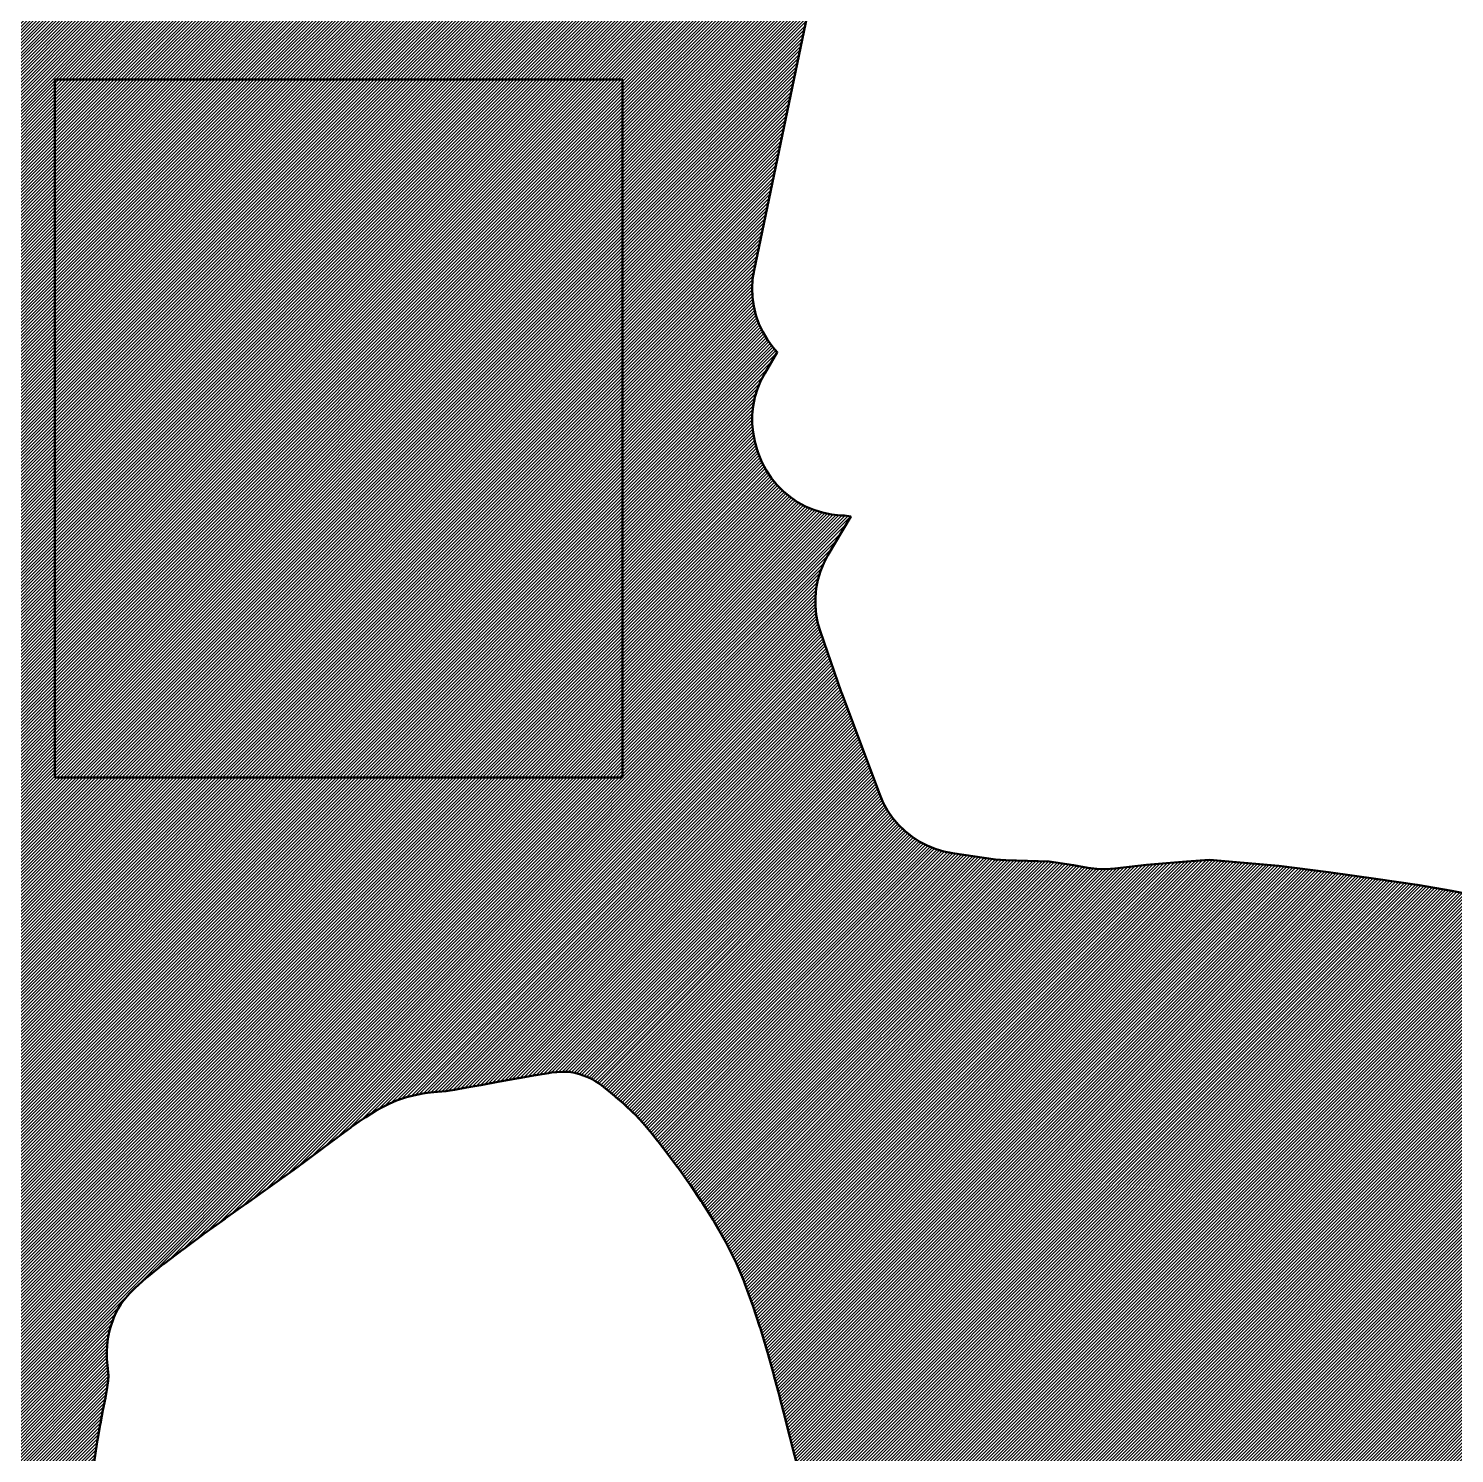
# Model space of a CAD drawing. Header units: metres. Extents: x 729569 to 733474, y 1423763 to 1426173.
# Drawn here: x 732006 to 732083.6, y 1425152.5 to 1425230 of the extents above; entities that cross this region are included whole.
import ezdxf

# ---------------------------------------------------------------- set-up
doc = ezdxf.new("R2010")
doc.units = ezdxf.units.M
for name, color, linetype in [('GREEN_AREA', 7, 'Continuous'), ('PARCEL_BORDER', 7, 'Continuous'), ('PARCEL_S', 7, 'Continuous')]:
    doc.layers.add(name, color=color, linetype=linetype)

msp = doc.modelspace()

# ---------------------------------------------------------------- hatches: boundary and pattern name
at = {"layer": 'GREEN_AREA', "true_color": 0x96c896}
h = msp.add_hatch(dxfattribs=at)
h.set_pattern_fill('SOLID')
h.paths.add_polyline_path([(732026.977, 1425172.007), (732026.599, 1425171.907), (732026.051, 1425171.721), (732025.652, 1425171.554), (732025.179, 1425171.314), (732024.942, 1425171.18), (732024.37, 1425170.821), (732024.254, 1425170.744), (732023.6, 1425170.29), (732023.54, 1425170.248), (732022.822, 1425169.723), (732022.796, 1425169.703), (732022.031, 1425169.131), (732022.028, 1425169.129), (732021.243, 1425168.539), (732020.461, 1425167.962), (732019.795, 1425167.484), (732018.905, 1425166.854), (732017.864, 1425166.117), (732017.857, 1425166.112), (732016.733, 1425165.312), (732016.719, 1425165.302), (732015.576, 1425164.478), (732015.553, 1425164.461), (732014.452, 1425163.652), (732014.416, 1425163.625), (732013.421, 1425162.87), (732013.36, 1425162.823), (732012.532, 1425162.162), (732012.416, 1425162.063), (732011.818, 1425161.534), (732011.523, 1425161.232), (732011.218, 1425160.874), (732011.049, 1425160.656), (732010.901, 1425160.424), (732010.775, 1425160.179), (732010.672, 1425159.924), (732010.493, 1425159.414), (732010.415, 1425159.154), (732010.36, 1425158.888), (732010.33, 1425158.619), (732010.296, 1425158.113), (732010.299, 1425157.674), (732010.341, 1425157.153), (732010.343, 1425157.139), (732010.375, 1425156.753), (732010.368, 1425156.485), (732010.317, 1425156.133), (732010.215, 1425155.566), (732010.082, 1425154.893), (732010.081, 1425154.889), (732009.939, 1425154.162), (732009.931, 1425154.117), (732009.797, 1425153.375), (732009.783, 1425153.286), (732009.675, 1425152.559), (732009.577, 1425151.938), (732009.469, 1425151.377), (732009.463, 1425151.343), (732009.359, 1425150.769), (732009.33, 1425150.571), (732009.266, 1425150.004), (732009.247, 1425149.661), (732009.249, 1425149.068), (732009.279, 1425148.655), (732009.371, 1425148.003), (732009.458, 1425147.598), (732009.643, 1425146.949), (732009.782, 1425146.566), (732010.039, 1425145.983), (732010.182, 1425145.7), (732010.497, 1425145.151), (732010.594, 1425144.994), (732010.955, 1425144.446), (732010.98, 1425144.409), (732011.354, 1425143.859), (732011.748, 1425143.247), (732012.138, 1425142.64), (732012.175, 1425142.583), (732012.684, 1425141.828), (732012.703, 1425141.8), (732013.282, 1425140.963), (732013.293, 1425140.947), (732013.892, 1425140.091), (732013.898, 1425140.083), (732014.469, 1425139.273), (732014.963, 1425138.575), (732015.315, 1425138.072), (732015.45, 1425137.872), (732015.546, 1425137.712), (732015.643, 1425137.536), (732015.76, 1425137.314), (732015.766, 1425137.302), (732015.875, 1425137.099), (732015.967, 1425136.898), (732016.207, 1425136.339), (732016.216, 1425136.318), (732016.57, 1425135.515), (732016.593, 1425135.464), (732017.034, 1425134.509), (732017.07, 1425134.433), (732017.589, 1425133.387), (732017.642, 1425133.285), (732018.229, 1425132.21), (732018.308, 1425132.073), (732018.951, 1425131.028), (732019.075, 1425130.842), (732019.764, 1425129.891), (732019.97, 1425129.636), (732020.611, 1425128.928), (732020.742, 1425128.792), (732021.675, 1425127.884), (732021.745, 1425127.818), (732022.906, 1425126.758), (732022.949, 1425126.719), (732024.273, 1425125.555), (732024.302, 1425125.53), (732025.725, 1425124.311), (732025.746, 1425124.293), (732027.202, 1425123.068), (732027.218, 1425123.055), (732027.48, 1425122.837), (732004.428, 1425122.837), (732004.428, 1425195.961), (732000.084, 1425195.961), (732000.084, 1425265.9), (731949.322, 1425265.9), (731949.322, 1425282.837), (731993.865, 1425282.837), (731998.77, 1425278.275), (731999.162, 1425277.946), (731999.587, 1425277.658), (732000.039, 1425277.416), (732000.513, 1425277.221), (732001.005, 1425277.075), (732001.509, 1425276.981), (732002.02, 1425276.939), (732002.533, 1425276.949), (732003.041, 1425277.012), (732004.641, 1425277.294), (732006.445, 1425277.607), (732008.021, 1425277.875), (732008.147, 1425277.896), (732008.304, 1425277.832), (732008.762, 1425277.694), (732009.232, 1425277.601), (732009.484, 1425277.563), (732010.008, 1425277.512), (732010.534, 1425277.517), (732011.057, 1425277.577), (732011.378, 1425277.632), (732011.648, 1425277.676), (732011.877, 1425277.704), (732011.931, 1425277.711), (732012.502, 1425277.789), (732013.077, 1425277.864), (732010.202, 1425273.025), (732009.975, 1425272.597), (732009.79, 1425272.149), (732009.65, 1425271.685), (732009.555, 1425271.21), (732009.507, 1425270.727), (732009.506, 1425270.243), (732009.551, 1425269.76), (732009.644, 1425269.284), (732009.781, 1425268.82), (732009.963, 1425268.37), (732010.188, 1425267.941), (732010.453, 1425267.535), (732010.757, 1425267.157), (732011.095, 1425266.81), (732035.075, 1425244.505), (732035.099, 1425244.482), (732048.658, 1425232.035), (732045.494, 1425216.875), (732045.417, 1425216.387), (732045.389, 1425215.895), (732045.409, 1425215.402), (732045.477, 1425214.913), (732045.594, 1425214.434), (732045.757, 1425213.968), (732045.965, 1425213.521), (732046.217, 1425213.097), (732046.509, 1425212.699), (732046.758, 1425212.422), (732046.092, 1425211.305), (732045.865, 1425210.877), (732045.68, 1425210.43), (732045.54, 1425209.967), (732045.444, 1425209.493), (732045.395, 1425209.012), (732045.393, 1425208.528), (732045.438, 1425208.046), (732045.529, 1425207.571), (732045.665, 1425207.107), (732045.737, 1425206.9), (732045.921, 1425206.443), (732046.149, 1425206.007), (732046.42, 1425205.595), (732046.729, 1425205.212), (732047.074, 1425204.861), (732047.452, 1425204.546), (732047.86, 1425204.269), (732048.293, 1425204.034), (732048.746, 1425203.843), (732049.217, 1425203.697), (732049.699, 1425203.598), (732050.189, 1425203.547), (732050.405, 1425203.535), (732050.75, 1425203.49), (732049.512, 1425201.381), (732049.289, 1425200.955), (732049.108, 1425200.51), (732048.971, 1425200.05), (732048.878, 1425199.579), (732048.831, 1425199.101), (732048.83, 1425198.621), (732048.875, 1425198.142), (732048.966, 1425197.671), (732049.101, 1425197.21), (732050.235, 1425193.945), (732050.278, 1425193.826), (732052.329, 1425188.368), (732052.521, 1425187.923), (732052.756, 1425187.498), (732053.031, 1425187.098), (732053.343, 1425186.727), (732053.69, 1425186.388), (732054.068, 1425186.084), (732054.473, 1425185.818), (732054.903, 1425185.592), (732055.352, 1425185.409), (732055.817, 1425185.271), (732056.293, 1425185.178), (732058.627, 1425184.84), (732059.192, 1425184.791), (732061.554, 1425184.72), (732062.864, 1425184.532), (732063.652, 1425184.389), (732064.136, 1425184.326), (732064.625, 1425184.31), (732065.113, 1425184.341), (732066.842, 1425184.539), (732069.012, 1425184.717), (732070.27, 1425184.821), (732074.03, 1425184.492), (732076.741, 1425184.141), (732079.304, 1425183.787), (732081.564, 1425183.448), (732083.443, 1425183.132), (732084.815, 1425182.861), (732084.991, 1425182.513), (732085.267, 1425181.814), (732085.519, 1425181.036), (732085.734, 1425180.264), (732085.911, 1425179.582), (732085.943, 1425179.467), (732086.074, 1425179.005), (732086.096, 1425178.931), (732086.176, 1425178.666), (732086.203, 1425178.541), (732086.258, 1425178.241), (732086.279, 1425178.131), (732086.362, 1425177.725), (732086.441, 1425177.396), (732086.567, 1425176.938), (732086.696, 1425176.536), (732086.88, 1425176.039), (732086.928, 1425175.912), (732087.249, 1425175.111), (732087.266, 1425175.07), (732087.674, 1425174.076), (732087.681, 1425174.06), (732088.126, 1425172.986), (732088.559, 1425171.945), (732088.786, 1425171.394), (732088.785, 1425171.369), (732088.794, 1425171.156), (732088.814, 1425170.867), (732088.851, 1425170.488), (732088.853, 1425170.476), (732088.898, 1425170.032), (732088.931, 1425169.632), (732088.939, 1425169.428), (732088.932, 1425169.291), (732088.873, 1425168.626), (732088.776, 1425167.641), (732088.775, 1425167.627), (732088.666, 1425166.479), (732088.662, 1425166.428), (732088.559, 1425165.217), (732088.552, 1425165.125), (732088.473, 1425163.933), (732088.466, 1425163.777), (732088.427, 1425162.684), (732088.426, 1425162.4), (732088.446, 1425161.49), (732088.498, 1425160.87), (732088.594, 1425160.224), (732088.717, 1425159.637), (732088.909, 1425159.069), (732089.175, 1425158.416), (732089.389, 1425157.959), (732089.647, 1425157.526), (732090.005, 1425156.99), (732090.395, 1425156.481), (732090.809, 1425156.005), (732090.906, 1425155.897), (732091.228, 1425155.549), (732091.321, 1425155.434), (732091.348, 1425155.389), (732091.421, 1425155.217), (732091.604, 1425154.706), (732091.818, 1425154.03), (732092.041, 1425153.265), (732092.259, 1425152.469), (732092.462, 1425151.692), (732092.644, 1425150.974), (732092.78, 1425150.433), (732092.886, 1425149.952), (732092.958, 1425149.528), (732093.032, 1425149.017), (732093.045, 1425148.934), (732093.136, 1425148.372), (732093.186, 1425148.112), (732093.315, 1425147.519), (732093.406, 1425147.162), (732093.601, 1425146.504), (732093.757, 1425146.056), (732094.022, 1425145.4), (732094.13, 1425145.151), (732094.533, 1425144.289), (732094.585, 1425144.181), (732095.076, 1425143.193), (732095.101, 1425143.143), (732095.629, 1425142.11), (732095.636, 1425142.095), (732096.145, 1425141.108), (732096.568, 1425140.277), (732096.682, 1425140.042), (732096.684, 1425139.973), (732096.684, 1425139.712), (732096.685, 1425139.622), (732096.686, 1425139.559), (732096.602, 1425139.115), (732096.453, 1425138.34), (732096.267, 1425137.383), (732096.059, 1425136.307), (732096.058, 1425136.302), (732095.84, 1425135.173), (732095.838, 1425135.164), (732095.623, 1425134.04), (732095.62, 1425134.024), (732095.421, 1425132.965), (732095.416, 1425132.938), (732095.246, 1425132.003), (732095.241, 1425131.974), (732095.076, 1425131.034), (732095.073, 1425131.017), (732094.917, 1425130.115), (732094.914, 1425130.099), (732094.768, 1425129.236), (732094.766, 1425129.22), (732094.629, 1425128.397), (732094.627, 1425128.383), (732094.499, 1425127.599), (732094.497, 1425127.586), (732094.378, 1425126.843), (732094.376, 1425126.831), (732094.266, 1425126.129), (732094.264, 1425126.119), (732094.161, 1425125.458), (732094.15, 1425125.382), (732094.054, 1425124.695), (732094.038, 1425124.574), (732093.968, 1425123.958), (732093.961, 1425123.9), (732093.904, 1425123.343), (732093.851, 1425122.862), (732093.848, 1425122.837), (732093.064, 1425122.837), (732092.967, 1425122.947), (732092.708, 1425123.221), (732092.429, 1425123.474), (732091.862, 1425123.95), (732091.392, 1425124.301), (732090.883, 1425124.594), (732090.098, 1425124.987), (732089.526, 1425125.23), (732088.664, 1425125.534), (732088.263, 1425125.657), (732087.386, 1425125.887), (732087.109, 1425125.951), (732086.276, 1425126.119), (732086.101, 1425126.151), (732085.373, 1425126.271), (732085.312, 1425126.28), (732085.023, 1425126.324), (732084.652, 1425126.469), (732084.375, 1425126.561), (732083.791, 1425126.719), (732083.191, 1425126.805), (732082.875, 1425126.831), (732082.453, 1425126.848), (732082.031, 1425126.829), (732081.612, 1425126.775), (732081.248, 1425126.712), (732080.81, 1425126.616), (732080.383, 1425126.48), (732079.997, 1425126.339), (732079.432, 1425126.092), (732079.03, 1425125.885), (732078.657, 1425125.673), (732078.245, 1425125.415), (732077.818, 1425125.115), (732077.482, 1425124.852), (732077.299, 1425124.701), (732076.746, 1425124.223), (732076.656, 1425124.145), (732075.945, 1425123.5), (732075.873, 1425123.434), (732075.24, 1425122.837), (732054.723, 1425122.837), (732054.612, 1425123.455), (732054.611, 1425123.46), (732054.428, 1425124.464), (732054.309, 1425125.13), (732054.302, 1425125.172), (732054.314, 1425125.339), (732054.322, 1425125.5), (732054.326, 1425125.737), (732054.303, 1425126.168), (732054.28, 1425126.349), (732054.238, 1425126.599), (732054.205, 1425126.756), (732054.203, 1425126.763), (732054.169, 1425126.921), (732054.113, 1425127.203), (732054.112, 1425127.207), (732053.973, 1425127.898), (732053.776, 1425128.873), (732053.543, 1425130.031), (732053.295, 1425131.272), (732053.051, 1425132.492), (732052.835, 1425133.59), (732052.669, 1425134.448), (732052.537, 1425135.191), (732052.433, 1425135.86), (732052.337, 1425136.508), (732052.335, 1425136.522), (732052.237, 1425137.166), (732052.228, 1425137.225), (732052.114, 1425137.883), (732052.097, 1425137.973), (732051.954, 1425138.678), (732051.93, 1425138.782), (732051.741, 1425139.565), (732051.707, 1425139.693), (732051.495, 1425140.43), (732051.466, 1425140.523), (732051.179, 1425141.41), (732051.162, 1425141.46), (732050.821, 1425142.451), (732050.811, 1425142.48), (732050.439, 1425143.528), (732050.433, 1425143.543), (732050.05, 1425144.604), (732050.049, 1425144.607), (732049.678, 1425145.631), (732049.344, 1425146.563), (732049.071, 1425147.346), (732048.881, 1425147.93), (732048.705, 1425148.531), (732048.556, 1425149.082), (732048.422, 1425149.608), (732048.29, 1425150.143), (732048.15, 1425150.707), (732048.143, 1425150.734), (732047.988, 1425151.339), (732047.976, 1425151.382), (732047.795, 1425152.048), (732047.636, 1425152.642), (732047.432, 1425153.449), (732047.184, 1425154.439), (732047.181, 1425154.451), (732046.896, 1425155.565), (732046.889, 1425155.59), (732046.574, 1425156.784), (732046.563, 1425156.821), (732046.22, 1425158.052), (732046.205, 1425158.104), (732045.84, 1425159.33), (732045.817, 1425159.402), (732045.433, 1425160.58), (732045.398, 1425160.681), (732045, 1425161.768), (732044.941, 1425161.916), (732044.533, 1425162.871), (732044.449, 1425163.051), (732043.952, 1425164.028), (732043.88, 1425164.161), (732043.322, 1425165.133), (732043.261, 1425165.235), (732042.667, 1425166.181), (732042.615, 1425166.261), (732042.011, 1425167.158), (732041.967, 1425167.223), (732041.378, 1425168.049), (732041.339, 1425168.103), (732040.792, 1425168.837), (732040.757, 1425168.883), (732040.276, 1425169.502), (732040.243, 1425169.544), (732039.854, 1425170.026), (732039.819, 1425170.069), (732039.549, 1425170.392), (732039.438, 1425170.518), (732039.038, 1425170.945), (732038.909, 1425171.075), (732038.478, 1425171.482), (732038.388, 1425171.564), (732037.984, 1425171.916), (732037.916, 1425171.974), (732037.595, 1425172.237), (732037.531, 1425172.289), (732037.35, 1425172.429), (732037.343, 1425172.434), (732037.208, 1425172.538), (732037.031, 1425172.665), (732036.905, 1425172.748), (732036.682, 1425172.882), (732036.449, 1425172.996), (732036.206, 1425173.09), (732036.055, 1425173.141), (732035.741, 1425173.227), (732035.42, 1425173.28), (732035.095, 1425173.297), (732034.77, 1425173.279), (732034.47, 1425173.246), (732034.314, 1425173.224), (732033.647, 1425173.115), (732033.611, 1425173.109), (732032.702, 1425172.948), (732032.688, 1425172.946), (732031.662, 1425172.76), (732031.656, 1425172.758), (732030.639, 1425172.572), (732029.76, 1425172.41), (732029.2, 1425172.309), (732028.739, 1425172.245), (732028.285, 1425172.204), (732028.234, 1425172.199), (732027.739, 1425172.146), (732027.48, 1425172.106), (732026.977, 1425172.007)])
h.paths.add_polyline_path([(732038.337, 1425189.302), (732038.337, 1425227.244), (732007.464, 1425227.244), (732007.464, 1425189.302), (732038.337, 1425189.302)])
at = {"layer": 'PARCEL_S', "true_color": 0xffc8c8}
h = msp.add_hatch(dxfattribs=at)
h.set_pattern_fill('SOLID')
h.paths.add_polyline_path([(732038.337, 1425189.302), (732038.337, 1425227.244), (732007.464, 1425227.244), (732007.464, 1425189.302), (732038.337, 1425189.302)])

# ---------------------------------------------------------------- linework, layer by layer
at = {"layer": 'PARCEL_BORDER', "lineweight": 50, "true_color": 0x326432}
for points in [[(732048.658, 1425232.035), (732045.494, 1425216.875), (732045.417, 1425216.387), (732045.389, 1425215.895), (732045.409, 1425215.402), (732045.477, 1425214.913), (732045.594, 1425214.434), (732045.757, 1425213.968), (732045.965, 1425213.521), (732046.217, 1425213.097), (732046.509, 1425212.699), (732046.758, 1425212.422), (732046.092, 1425211.305), (732045.865, 1425210.877), (732045.68, 1425210.43), (732045.54, 1425209.967), (732045.444, 1425209.493), (732045.395, 1425209.012), (732045.393, 1425208.528), (732045.438, 1425208.046), (732045.529, 1425207.571), (732045.665, 1425207.107), (732045.737, 1425206.9), (732045.921, 1425206.443), (732046.149, 1425206.007), (732046.42, 1425205.595), (732046.729, 1425205.212), (732047.074, 1425204.861), (732047.452, 1425204.546), (732047.86, 1425204.269), (732048.293, 1425204.034), (732048.746, 1425203.843), (732049.217, 1425203.697), (732049.699, 1425203.598), (732050.189, 1425203.547), (732050.405, 1425203.535), (732050.75, 1425203.49), (732049.512, 1425201.381), (732049.289, 1425200.955), (732049.108, 1425200.51), (732048.971, 1425200.05), (732048.878, 1425199.579), (732048.831, 1425199.101), (732048.83, 1425198.621), (732048.875, 1425198.142), (732048.966, 1425197.671), (732049.101, 1425197.21), (732050.235, 1425193.945), (732050.278, 1425193.826), (732052.329, 1425188.368), (732052.521, 1425187.923), (732052.756, 1425187.498), (732053.031, 1425187.098), (732053.343, 1425186.727), (732053.69, 1425186.388), (732054.068, 1425186.084), (732054.473, 1425185.818), (732054.903, 1425185.592), (732055.352, 1425185.409), (732055.817, 1425185.271), (732056.293, 1425185.178), (732058.627, 1425184.84), (732059.192, 1425184.791), (732061.554, 1425184.72), (732062.864, 1425184.532), (732063.652, 1425184.389), (732064.136, 1425184.326), (732064.625, 1425184.31), (732065.113, 1425184.341), (732066.842, 1425184.539), (732069.012, 1425184.717), (732070.27, 1425184.821), (732074.03, 1425184.492), (732076.741, 1425184.141), (732079.304, 1425183.787), (732081.564, 1425183.448), (732083.443, 1425183.132), (732084.815, 1425182.861)], [(732047.795, 1425152.048), (732047.636, 1425152.642), (732047.432, 1425153.449), (732047.184, 1425154.439), (732047.181, 1425154.451), (732046.896, 1425155.565), (732046.889, 1425155.59), (732046.574, 1425156.784), (732046.563, 1425156.821), (732046.22, 1425158.052), (732046.205, 1425158.104), (732045.84, 1425159.33), (732045.817, 1425159.402), (732045.433, 1425160.58), (732045.398, 1425160.681), (732045, 1425161.768), (732044.941, 1425161.916), (732044.533, 1425162.871), (732044.449, 1425163.051), (732043.952, 1425164.028), (732043.88, 1425164.161), (732043.322, 1425165.133), (732043.261, 1425165.235), (732042.667, 1425166.181), (732042.615, 1425166.261), (732042.011, 1425167.158), (732041.967, 1425167.223), (732041.378, 1425168.049), (732041.339, 1425168.103), (732040.792, 1425168.837), (732040.757, 1425168.883), (732040.276, 1425169.502), (732040.243, 1425169.544), (732039.854, 1425170.026), (732039.819, 1425170.069), (732039.549, 1425170.392), (732039.438, 1425170.518), (732039.038, 1425170.945), (732038.909, 1425171.075), (732038.478, 1425171.482), (732038.388, 1425171.564), (732037.984, 1425171.916), (732037.916, 1425171.974), (732037.595, 1425172.237), (732037.531, 1425172.289), (732037.35, 1425172.429), (732037.343, 1425172.434), (732037.208, 1425172.538), (732037.031, 1425172.665), (732036.905, 1425172.748), (732036.682, 1425172.882), (732036.449, 1425172.996), (732036.206, 1425173.09), (732036.055, 1425173.141), (732035.741, 1425173.227), (732035.42, 1425173.28), (732035.095, 1425173.297), (732034.77, 1425173.279), (732034.47, 1425173.246), (732034.314, 1425173.224), (732033.647, 1425173.115), (732033.611, 1425173.109), (732032.702, 1425172.948), (732032.688, 1425172.946), (732031.662, 1425172.76), (732031.656, 1425172.758), (732030.639, 1425172.572), (732029.76, 1425172.41), (732029.2, 1425172.309), (732028.739, 1425172.245), (732028.285, 1425172.204), (732028.234, 1425172.199), (732027.739, 1425172.146), (732027.48, 1425172.106), (732026.977, 1425172.007), (732026.977, 1425172.007), (732026.599, 1425171.907), (732026.051, 1425171.721), (732025.652, 1425171.554), (732025.179, 1425171.314), (732024.942, 1425171.18), (732024.37, 1425170.821), (732024.254, 1425170.744), (732023.6, 1425170.29), (732023.54, 1425170.248), (732022.822, 1425169.723), (732022.796, 1425169.703), (732022.031, 1425169.131), (732022.028, 1425169.129), (732021.243, 1425168.539), (732020.461, 1425167.962), (732019.795, 1425167.484), (732018.905, 1425166.854), (732017.864, 1425166.117), (732017.857, 1425166.112), (732016.733, 1425165.312), (732016.719, 1425165.302), (732015.576, 1425164.478), (732015.553, 1425164.461), (732014.452, 1425163.652), (732014.416, 1425163.625), (732013.421, 1425162.87), (732013.36, 1425162.823), (732012.532, 1425162.162), (732012.416, 1425162.063), (732011.818, 1425161.534), (732011.523, 1425161.232), (732011.218, 1425160.874), (732011.049, 1425160.656), (732010.901, 1425160.424), (732010.775, 1425160.179), (732010.672, 1425159.924), (732010.493, 1425159.414), (732010.415, 1425159.154), (732010.36, 1425158.888), (732010.33, 1425158.619), (732010.296, 1425158.113), (732010.299, 1425157.674), (732010.341, 1425157.153), (732010.343, 1425157.139), (732010.375, 1425156.753), (732010.368, 1425156.485), (732010.317, 1425156.133), (732010.215, 1425155.566), (732010.082, 1425154.893), (732010.081, 1425154.889), (732009.939, 1425154.162), (732009.931, 1425154.117), (732009.797, 1425153.375), (732009.783, 1425153.286), (732009.675, 1425152.559), (732009.577, 1425151.938)]]:
    msp.add_lwpolyline(points, dxfattribs=at)
at = {"layer": 'PARCEL_BORDER', "lineweight": 50, "true_color": 0x323232}
msp.add_lwpolyline([(732038.337, 1425189.302), (732038.337, 1425227.244), (732007.464, 1425227.244), (732007.464, 1425189.302), (732038.337, 1425189.302)], close=True, dxfattribs=at)

doc.saveas('drawing.dxf')
